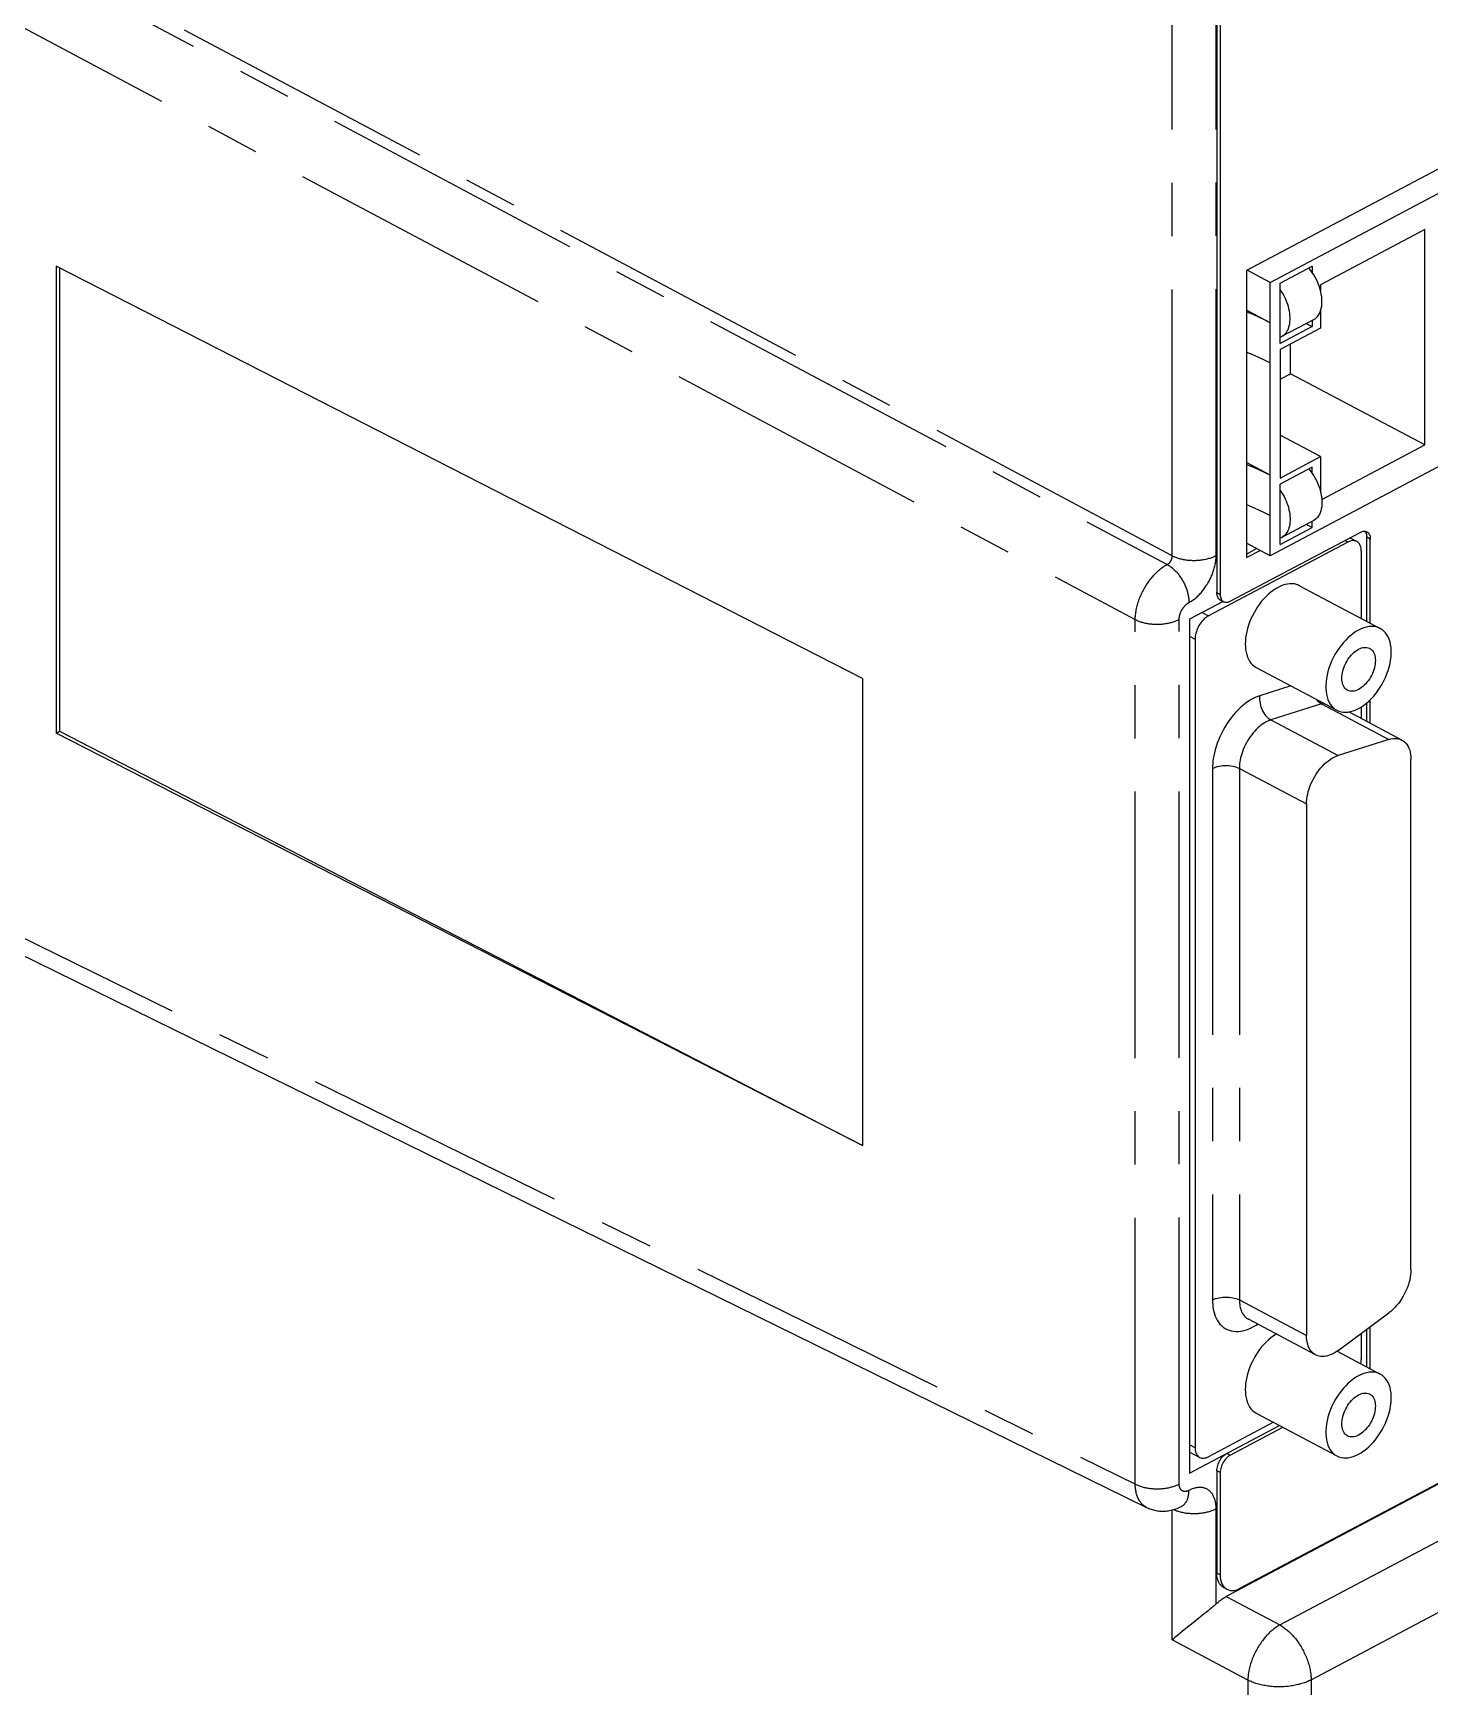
# Model space of a CAD drawing. Extents: x 0 to 34, y -0.3 to 21.7.
# Drawn here: x 27.288 to 30.965, y 8.441 to 12.796 of the extents above; entities that cross this region are included whole.
import ezdxf

# ---------------------------------------------------------------- set-up
doc = ezdxf.new("R2010")
doc.units = 0
doc.header["$LTSCALE"] = 1.87
doc.linetypes.add('CENTER', pattern=[0.6, 0.375, -0.075, 0.075, -0.075])
doc.layers.get('0').update_dxf_attribs({"linetype": 'CONTINUOUS'})
doc.layers.add('DEFAULT_1', color=7, linetype='CENTER')

msp = doc.modelspace()

# ---------------------------------------------------------------- linework, layer by layer
at = {"color": 7, "linetype": 'CONTINUOUS'}
for p, q in [((30.4039, 13.0812), (30.4039, 11.3225)), ((30.4127, 13.0765), (30.4127, 11.3178)), ((31.4698, 12.6943), (30.4817, 12.1706)), ((30.5445, 12.1393), (31.4991, 12.6451)), ((30.9511, 12.2784), (30.6771, 12.1332)), ((30.9511, 11.7113), (30.9511, 12.2784)), ((27.3487, 12.1824), (27.3487, 10.9527)), ((29.4707, 11.0964), (27.3487, 12.1824)), ((27.3574, 12.1779), (27.3574, 10.9575)), ((30.4817, 12.1706), (30.4817, 11.4148)), ((30.5445, 12.1393), (30.4835, 12.1716)), ((30.571, 12.1374), (30.655, 12.1819)), ((30.655, 12.1819), (30.655, 12.1652)), ((30.5445, 11.4195), (30.5445, 12.1393)), ((30.571, 11.9784), (30.571, 12.1374)), ((30.6771, 12.1332), (30.6771, 12.1162)), ((30.5445, 12.0333), (30.4817, 12.0666)), ((30.6771, 12.0652), (30.6771, 12.0187)), ((30.655, 12.0229), (30.571, 11.9784)), ((30.6771, 12.0187), (30.571, 11.9625)), ((30.6583, 12.0411), (30.5743, 11.9966)), ((30.6394, 12.0312), (30.655, 12.0229)), ((30.655, 12.0396), (30.655, 12.0229)), ((30.571, 11.9951), (30.5743, 11.9966)), ((30.5976, 11.8986), (30.5976, 11.9766)), ((30.571, 11.9625), (30.571, 11.6243)), ((31.4991, 11.9253), (30.5445, 11.4195)), ((30.571, 11.8846), (30.5976, 11.8986)), ((30.9511, 11.7113), (30.5976, 11.8986)), ((30.6771, 11.6806), (30.571, 11.7368)), ((30.571, 11.6243), (30.6771, 11.6806)), ((30.6771, 11.6806), (30.6771, 11.5872)), ((30.6803, 11.5678), (30.9511, 11.7113)), ((30.5445, 11.6315), (30.4817, 11.6648)), ((30.5285, 11.6398), (30.5445, 11.6315)), ((30.655, 11.6529), (30.571, 11.6084)), ((30.655, 11.6362), (30.655, 11.6529)), ((30.571, 11.4494), (30.571, 11.6084)), ((30.6799, 11.5723), (30.6805, 11.566)), ((30.5743, 11.4677), (30.6583, 11.5121)), ((30.655, 11.4939), (30.6394, 11.5022)), ((30.655, 11.4939), (30.655, 11.5106)), ((30.7487, 11.4556), (30.3819, 11.2612)), ((30.4392, 11.3001), (30.7813, 11.4813)), ((30.5445, 11.4195), (30.4817, 11.4528)), ((30.571, 11.4494), (30.655, 11.4939)), ((30.5743, 11.4677), (30.571, 11.4661)), ((30.7721, 11.4574), (30.7541, 11.4669)), ((30.7969, 11.4835), (30.7988, 11.4827)), ((30.7988, 11.4827), (30.801, 11.4813)), ((30.799, 11.4683), (30.7988, 11.4716)), ((30.799, 11.2469), (30.799, 11.4683)), ((30.8078, 11.2422), (30.8078, 11.4636)), ((30.4817, 11.4242), (30.5087, 11.4385)), ((30.4817, 11.4148), (30.5175, 11.4338)), ((30.7841, 11.432), (30.7841, 11.2548)), ((30.6219, 11.3407), (30.8341, 11.2283)), ((30.4203, 11.2994), (30.3323, 11.2528)), ((30.4128, 11.3034), (30.4107, 11.3048)), ((30.4127, 11.3178), (30.4129, 11.3145)), ((30.4128, 11.3034), (30.4217, 11.2987)), ((30.4195, 11.3002), (30.4217, 11.2987)), ((30.3323, 11.2528), (30.3323, 9.0044)), ((30.3465, 11.2001), (30.3465, 9.0713)), ((30.5078, 11.1253), (30.7199, 11.0129)), ((29.4707, 11.0964), (29.4707, 9.8668)), ((30.7841, 11.0213), (30.7841, 10.9912)), ((30.799, 10.9833), (30.799, 11.0323)), ((30.8078, 10.9786), (30.8078, 11.0405)), ((30.891, 10.9345), (30.7516, 11.0084)), ((26.0457, 10.9639), (30.2191, 8.9141)), ((27.3487, 10.9527), (27.3574, 10.9575)), ((29.4707, 9.8668), (27.3487, 10.9527)), ((27.3574, 10.9575), (29.4707, 9.8668)), ((30.8564, 10.9362), (30.723, 10.8937)), ((30.9149, 9.5405), (30.9149, 10.8836)), ((30.64, 10.7662), (30.64, 9.3666)), ((30.6639, 9.3157), (30.4871, 9.4093)), ((30.723, 9.327), (30.8564, 9.426)), ((30.7841, 9.3723), (30.7841, 9.3032)), ((30.799, 9.2835), (30.799, 9.3834)), ((30.8078, 9.2788), (30.8078, 9.3899)), ((30.7205, 9.3253), (30.8341, 9.2651)), ((31.4993, 9.2469), (30.4286, 8.6795)), ((31.4592, 9.2275), (30.4657, 8.7011)), ((30.5078, 9.1621), (30.7199, 9.0497)), ((30.3323, 9.0044), (30.5689, 9.1297)), ((30.5528, 9.1382), (30.3819, 9.0476)), ((30.4392, 9.0517), (30.5777, 9.1251)), ((30.3585, 9.0459), (30.3323, 9.0597)), ((30.4392, 9.0517), (30.4364, 9.05)), ((30.4039, 9.0105), (30.4039, 8.7413)), ((30.4127, 9.0058), (30.4127, 8.7366)), ((30.2191, 8.9141), (30.2191, 8.9141)), ((30.3091, 8.9159), (30.3107, 8.9168)), ((30.3107, 8.9167), (30.3107, 8.9167)), ((30.4306, 8.6984), (30.4218, 8.7031)), ((30.3654, 8.6292), (30.3568, 8.6224)), ((30.3708, 8.6336), (30.3654, 8.6292)), ((30.376, 8.6378), (30.3708, 8.6336)), ((30.3809, 8.6419), (30.376, 8.6378)), ((30.3856, 8.6458), (30.3809, 8.6419)), ((30.3062, 8.5821), (30.3, 8.5771)), ((30.3126, 8.5873), (30.3062, 8.5821)), ((30.3223, 8.5951), (30.3126, 8.5873))]:
    msp.add_line(p, q, dxfattribs=at)
for points in [[(30.655, 12.1652), (30.651, 12.1707), (30.6469, 12.176), (30.6459, 12.1771)], [(30.6739, 12.1274), (30.6715, 12.1339), (30.6688, 12.1405), (30.6658, 12.1469), (30.6625, 12.1531), (30.6589, 12.1592), (30.655, 12.1652)], [(30.5743, 11.9966), (30.5778, 11.9988), (30.5808, 12.0011), (30.5836, 12.0038), (30.5861, 12.0068), (30.5884, 12.0102), (30.5904, 12.0139), (30.5922, 12.0179), (30.5936, 12.0222), (30.5948, 12.0267), (30.5957, 12.0315), (30.5963, 12.0365), (30.5966, 12.0417), (30.5966, 12.047), (30.5963, 12.0525), (30.5957, 12.0581), (30.5948, 12.0639), (30.5936, 12.0697), (30.5922, 12.0755), (30.5904, 12.0814), (30.5884, 12.0872), (30.5861, 12.093), (30.5836, 12.0988), (30.5808, 12.1044), (30.5778, 12.1099), (30.5745, 12.1154), (30.571, 12.1207)], [(30.6776, 12.1142), (30.6759, 12.1208), (30.6739, 12.1274)], [(30.6759, 12.0619), (30.6776, 12.0667), (30.6789, 12.0718), (30.6799, 12.0772), (30.6805, 12.0829), (30.6806, 12.0888), (30.6805, 12.0949), (30.6799, 12.1013), (30.6789, 12.1077), (30.6776, 12.1142)], [(30.4817, 12.0621), (30.4957, 12.0566), (30.5121, 12.0494), (30.5284, 12.0416), (30.5445, 12.0333)], [(30.6583, 12.0411), (30.6589, 12.0415), (30.6625, 12.0438), (30.6658, 12.0465), (30.6688, 12.0497), (30.6715, 12.0534), (30.6739, 12.0574), (30.6759, 12.0619)], [(30.4817, 11.9561), (30.4957, 11.9506), (30.5121, 11.9434), (30.5284, 11.9356), (30.5445, 11.9273)], [(30.4817, 11.6603), (30.4958, 11.6547), (30.5122, 11.6476), (30.5285, 11.6398)], [(30.6459, 11.6481), (30.6469, 11.647), (30.651, 11.6418), (30.655, 11.6362)], [(30.655, 11.6362), (30.6589, 11.6303), (30.6625, 11.6241), (30.6658, 11.6179), (30.6688, 11.6115), (30.6715, 11.605), (30.6739, 11.5984), (30.6759, 11.5918)], [(30.571, 11.5917), (30.5745, 11.5864), (30.5778, 11.581), (30.5808, 11.5754), (30.5836, 11.5698), (30.5861, 11.5641), (30.5884, 11.5583), (30.5904, 11.5524), (30.5922, 11.5465), (30.5936, 11.5407), (30.5948, 11.5349), (30.5957, 11.5292), (30.5963, 11.5235), (30.5966, 11.5181), (30.5966, 11.5127), (30.5963, 11.5075), (30.5957, 11.5025), (30.5948, 11.4978), (30.5936, 11.4932), (30.5922, 11.4889), (30.5904, 11.4849), (30.5884, 11.4812), (30.5861, 11.4779), (30.5836, 11.4748), (30.5808, 11.4721), (30.5778, 11.4698), (30.5743, 11.4677)], [(30.6759, 11.5918), (30.6776, 11.5852), (30.6789, 11.5787), (30.6799, 11.5723)], [(30.4817, 11.5543), (30.4958, 11.5487), (30.5122, 11.5416), (30.5285, 11.5338), (30.5445, 11.5255)], [(30.6805, 11.566), (30.6806, 11.5599), (30.6805, 11.5539), (30.6799, 11.5482), (30.6789, 11.5428), (30.6776, 11.5377), (30.6759, 11.5329), (30.6739, 11.5285)], [(30.6739, 11.5285), (30.6715, 11.5244), (30.6688, 11.5208), (30.6658, 11.5176), (30.6625, 11.5148), (30.6589, 11.5125), (30.6583, 11.5122)], [(30.7721, 11.4574), (30.7714, 11.4577), (30.769, 11.4587), (30.7664, 11.4593), (30.7637, 11.4596), (30.7608, 11.4595), (30.7579, 11.459), (30.7549, 11.4582), (30.7518, 11.4571), (30.7487, 11.4556)], [(30.7841, 11.432), (30.7839, 11.4356), (30.7835, 11.4391), (30.7829, 11.4423), (30.7819, 11.4453), (30.7807, 11.4481), (30.7793, 11.4506), (30.7777, 11.4529), (30.7758, 11.4548), (30.7737, 11.4565), (30.7721, 11.4574)], [(30.7813, 11.4813), (30.7841, 11.4826), (30.7868, 11.4836), (30.7895, 11.4841), (30.792, 11.4843)], [(30.792, 11.4843), (30.7945, 11.4841), (30.7969, 11.4835)], [(30.7988, 11.4716), (30.7984, 11.4746), (30.7977, 11.4774), (30.7967, 11.48), (30.7954, 11.4823), (30.794, 11.4841)], [(30.801, 11.4813), (30.8027, 11.4796), (30.8042, 11.4776), (30.8055, 11.4753), (30.8065, 11.4727), (30.8072, 11.4699), (30.8077, 11.4669), (30.8078, 11.4636)], [(30.4107, 11.3048), (30.4089, 11.3065), (30.4074, 11.3085), (30.4062, 11.3108), (30.4052, 11.3134), (30.4045, 11.3162), (30.404, 11.3192), (30.4039, 11.3225)], [(30.5649, 11.3363), (30.5584, 11.3326), (30.552, 11.3284), (30.5457, 11.3236), (30.5395, 11.3183), (30.5334, 11.3125), (30.5275, 11.3063), (30.5218, 11.2997), (30.5163, 11.2926), (30.5111, 11.2853), (30.5063, 11.2777), (30.5017, 11.2698), (30.4975, 11.2617), (30.4937, 11.2535), (30.4902, 11.2451), (30.4872, 11.2367), (30.4846, 11.2283), (30.4825, 11.2198), (30.4808, 11.2115), (30.4796, 11.2033), (30.4789, 11.1952), (30.4787, 11.1873), (30.4789, 11.1797), (30.4796, 11.1724), (30.4808, 11.1655), (30.4825, 11.1589), (30.4846, 11.1527), (30.4872, 11.147), (30.4902, 11.1418), (30.4937, 11.137), (30.4975, 11.1328), (30.5017, 11.1292), (30.5063, 11.1262), (30.5078, 11.1253)], [(30.6219, 11.3407), (30.6186, 11.3423), (30.6134, 11.3441), (30.6079, 11.3453), (30.6022, 11.3459), (30.5963, 11.3459), (30.5902, 11.3452), (30.584, 11.3439), (30.5777, 11.342), (30.5714, 11.3395), (30.5649, 11.3363)], [(30.4129, 11.3145), (30.4133, 11.3115), (30.414, 11.3087), (30.415, 11.3061), (30.4163, 11.3038), (30.4178, 11.3018), (30.4195, 11.3002)], [(30.4217, 11.2987), (30.4236, 11.2979), (30.426, 11.2973), (30.4285, 11.2971), (30.4311, 11.2973), (30.4337, 11.2978), (30.4364, 11.2988), (30.4392, 11.3001)], [(30.3819, 11.2612), (30.3788, 11.2594), (30.3757, 11.2573), (30.3727, 11.2549), (30.3698, 11.2523), (30.3669, 11.2493), (30.3642, 11.2462), (30.3616, 11.2428), (30.3592, 11.2393), (30.3569, 11.2356), (30.3548, 11.2318), (30.3529, 11.2278), (30.3513, 11.2238), (30.3499, 11.2198), (30.3487, 11.2157), (30.3477, 11.2117), (30.3471, 11.2078), (30.3467, 11.2039), (30.3465, 11.2001)], [(30.777, 11.2239), (30.77, 11.2199), (30.7631, 11.2152), (30.7564, 11.21), (30.7497, 11.2042), (30.7432, 11.1977), (30.7369, 11.1909), (30.7309, 11.1835), (30.7252, 11.1758), (30.7198, 11.1677), (30.7148, 11.1593), (30.7102, 11.1506), (30.7061, 11.1417), (30.7024, 11.1327), (30.6991, 11.1236), (30.6964, 11.1145), (30.6942, 11.1055), (30.6926, 11.0965), (30.6914, 11.0877), (30.6909, 11.0791), (30.6909, 11.0708), (30.6914, 11.0628), (30.6926, 11.0552), (30.6942, 11.0479), (30.6964, 11.0412), (30.6991, 11.035), (30.7024, 11.0293), (30.7061, 11.0243), (30.7102, 11.0199), (30.7148, 11.016), (30.7199, 11.0129)], [(30.8341, 11.2283), (30.8288, 11.2306), (30.823, 11.2323), (30.817, 11.2333), (30.8108, 11.2336), (30.8043, 11.2331), (30.7976, 11.2319), (30.7909, 11.2299), (30.784, 11.2273), (30.777, 11.2239)], [(30.777, 11.0172), (30.784, 11.0213), (30.7909, 11.0259), (30.7976, 11.0312), (30.8043, 11.037), (30.8108, 11.0434), (30.817, 11.0503), (30.823, 11.0576), (30.8288, 11.0654), (30.8341, 11.0735), (30.8391, 11.0819), (30.8437, 11.0906), (30.8479, 11.0995), (30.8516, 11.1084), (30.8548, 11.1176), (30.8576, 11.1266), (30.8598, 11.1357), (30.8614, 11.1447), (30.8625, 11.1535), (30.8631, 11.162), (30.8631, 11.1704), (30.8625, 11.1784), (30.8614, 11.186), (30.8598, 11.1932), (30.8576, 11.1999), (30.8548, 11.2061), (30.8516, 11.2118), (30.8479, 11.2169), (30.8437, 11.2213), (30.8391, 11.2251), (30.8341, 11.2283)], [(30.7477, 11.0654), (30.7457, 11.0665), (30.7431, 11.0686), (30.7408, 11.071), (30.7387, 11.0738), (30.7369, 11.077), (30.7355, 11.0805), (30.7343, 11.0842), (30.7335, 11.0883), (30.733, 11.0926), (30.7328, 11.0972), (30.733, 11.1019), (30.7335, 11.1067), (30.7343, 11.1117), (30.7355, 11.1167), (30.7369, 11.1218), (30.7387, 11.1268), (30.7408, 11.1318), (30.7431, 11.1367), (30.7457, 11.1415), (30.7486, 11.1461), (30.7516, 11.1506), (30.7549, 11.1548), (30.7583, 11.1587), (30.7619, 11.1624), (30.7655, 11.1657), (30.7693, 11.1687), (30.7731, 11.1713), (30.777, 11.1736)], [(30.777, 11.1736), (30.7809, 11.1754), (30.7847, 11.1769), (30.7884, 11.1778), (30.7921, 11.1784), (30.7957, 11.1785), (30.7991, 11.1782), (30.8023, 11.1774), (30.8054, 11.1762), (30.8063, 11.1758)], [(30.8063, 11.1758), (30.8082, 11.1746), (30.8108, 11.1726), (30.8132, 11.1702), (30.8153, 11.1674), (30.817, 11.1642), (30.8185, 11.1607), (30.8197, 11.1569), (30.8205, 11.1529), (30.821, 11.1485), (30.8212, 11.144), (30.821, 11.1393), (30.8205, 11.1344), (30.8197, 11.1295), (30.8185, 11.1245), (30.817, 11.1194), (30.8153, 11.1144), (30.8132, 11.1094), (30.8108, 11.1044), (30.8082, 11.0997), (30.8054, 11.095), (30.8023, 11.0906), (30.7991, 11.0864), (30.7957, 11.0825), (30.7921, 11.0788), (30.7884, 11.0754), (30.7847, 11.0725), (30.7809, 11.0699), (30.777, 11.0676)], [(30.777, 11.0676), (30.7731, 11.0657), (30.7693, 11.0643), (30.7655, 11.0633), (30.7619, 11.0628), (30.7583, 11.0627), (30.7549, 11.063), (30.7516, 11.0637), (30.7486, 11.0649), (30.7477, 11.0654)], [(30.7199, 11.0129), (30.7252, 11.0105), (30.7309, 11.0088), (30.7369, 11.0078), (30.7432, 11.0076), (30.7497, 11.0081), (30.7564, 11.0093), (30.7631, 11.0112), (30.77, 11.0139), (30.777, 11.0172)], [(30.8564, 10.9362), (30.8619, 10.9376), (30.8671, 10.9385), (30.8722, 10.9389), (30.8771, 10.9387), (30.8819, 10.9379), (30.8864, 10.9366), (30.891, 10.9345)], [(30.891, 10.9345), (30.8946, 10.9323), (30.8983, 10.9294), (30.9017, 10.926), (30.9047, 10.9221), (30.9074, 10.9177), (30.9096, 10.9129), (30.9115, 10.9077), (30.913, 10.9022), (30.914, 10.8964), (30.9146, 10.8902), (30.9149, 10.8836)], [(30.64, 10.7662), (30.6402, 10.7725), (30.6407, 10.7789), (30.6417, 10.7854), (30.643, 10.7921), (30.6446, 10.7988), (30.6466, 10.8056), (30.6489, 10.8123), (30.6516, 10.819), (30.6546, 10.8256), (30.6579, 10.832), (30.6614, 10.8384), (30.6652, 10.8446), (30.6693, 10.8505), (30.6736, 10.8562), (30.678, 10.8616), (30.6827, 10.8667), (30.6875, 10.8715), (30.6924, 10.8759), (30.6974, 10.8799), (30.7025, 10.8836), (30.7076, 10.8868), (30.7127, 10.8895), (30.7178, 10.8918), (30.723, 10.8937)], [(30.9149, 9.5405), (30.9146, 9.5337), (30.914, 9.5268), (30.913, 9.5199), (30.9115, 9.5128), (30.9096, 9.5056), (30.9074, 9.4984), (30.9047, 9.4913), (30.9017, 9.4841), (30.8983, 9.4772), (30.8946, 9.4704), (30.8906, 9.4637), (30.8864, 9.4573), (30.8819, 9.4512), (30.8771, 9.4454), (30.8722, 9.44), (30.8671, 9.4349), (30.8619, 9.4303), (30.8564, 9.426)], [(30.5603, 9.3705), (30.5584, 9.3694), (30.552, 9.3652), (30.5457, 9.3604), (30.5395, 9.3551), (30.5334, 9.3493), (30.5275, 9.3431), (30.5218, 9.3365), (30.5163, 9.3294), (30.5111, 9.3221), (30.5063, 9.3145), (30.5017, 9.3066), (30.4975, 9.2985), (30.4937, 9.2903), (30.4902, 9.2819), (30.4872, 9.2735), (30.4846, 9.2651), (30.4825, 9.2566), (30.4808, 9.2483), (30.4796, 9.2401), (30.4789, 9.232), (30.4787, 9.2241), (30.4789, 9.2165), (30.4796, 9.2092), (30.4808, 9.2023), (30.4825, 9.1957), (30.4846, 9.1895), (30.4872, 9.1838), (30.4902, 9.1786), (30.4937, 9.1738), (30.4975, 9.1696)], [(30.6639, 9.3157), (30.6614, 9.3171), (30.6579, 9.3197), (30.6546, 9.3227), (30.6516, 9.3261), (30.6489, 9.33), (30.6466, 9.3342), (30.6446, 9.3388), (30.643, 9.3438), (30.6417, 9.3491), (30.6407, 9.3546), (30.6402, 9.3604), (30.64, 9.3666)], [(30.723, 9.327), (30.7178, 9.3234), (30.7127, 9.3203), (30.7076, 9.3177), (30.7025, 9.3155), (30.6974, 9.3137), (30.6924, 9.3124), (30.6875, 9.3116), (30.6827, 9.3113), (30.678, 9.3115), (30.6736, 9.3122), (30.6693, 9.3133), (30.6652, 9.315), (30.6639, 9.3157)], [(30.783, 9.2921), (30.7835, 9.2955), (30.7839, 9.2993), (30.7841, 9.3032)], [(30.777, 9.2607), (30.77, 9.2567), (30.7631, 9.252), (30.7564, 9.2468), (30.7497, 9.241), (30.7432, 9.2345), (30.7369, 9.2277), (30.7309, 9.2203), (30.7252, 9.2126), (30.7198, 9.2045), (30.7148, 9.1961), (30.7102, 9.1874), (30.7061, 9.1785), (30.7024, 9.1695), (30.6991, 9.1604), (30.6964, 9.1513), (30.6942, 9.1423), (30.6926, 9.1333), (30.6914, 9.1245), (30.6909, 9.1159), (30.6909, 9.1076), (30.6914, 9.0996), (30.6926, 9.092), (30.6942, 9.0848), (30.6964, 9.078), (30.6991, 9.0718), (30.7024, 9.0661), (30.7061, 9.0611), (30.7102, 9.0567), (30.7148, 9.0528), (30.7199, 9.0497)], [(30.8341, 9.2651), (30.8288, 9.2674), (30.823, 9.2691), (30.817, 9.2701), (30.8108, 9.2704), (30.8043, 9.2699), (30.7976, 9.2687), (30.7909, 9.2667), (30.784, 9.2641), (30.777, 9.2607)], [(30.777, 9.054), (30.784, 9.0581), (30.7909, 9.0627), (30.7976, 9.068), (30.8043, 9.0738), (30.8108, 9.0802), (30.817, 9.0871), (30.823, 9.0944), (30.8288, 9.1022), (30.8341, 9.1103), (30.8391, 9.1187), (30.8437, 9.1274), (30.8479, 9.1363), (30.8516, 9.1452), (30.8548, 9.1544), (30.8576, 9.1634), (30.8598, 9.1725), (30.8614, 9.1815), (30.8625, 9.1903), (30.8631, 9.1988), (30.8631, 9.2072), (30.8625, 9.2152), (30.8614, 9.2228), (30.8598, 9.23), (30.8576, 9.2367), (30.8548, 9.2429), (30.8516, 9.2486), (30.8479, 9.2537), (30.8437, 9.2581), (30.8391, 9.2619), (30.8341, 9.2651)], [(30.7477, 9.1022), (30.7457, 9.1033), (30.7431, 9.1054), (30.7408, 9.1078), (30.7387, 9.1106), (30.7369, 9.1138), (30.7355, 9.1173), (30.7343, 9.121), (30.7335, 9.1251), (30.733, 9.1294), (30.7328, 9.134), (30.733, 9.1387), (30.7335, 9.1435), (30.7343, 9.1485), (30.7355, 9.1535), (30.7369, 9.1586), (30.7387, 9.1636), (30.7408, 9.1686), (30.7431, 9.1735), (30.7457, 9.1783), (30.7486, 9.1829), (30.7516, 9.1874), (30.7549, 9.1916), (30.7583, 9.1955), (30.7619, 9.1992), (30.7655, 9.2025), (30.7693, 9.2055), (30.7731, 9.2081), (30.777, 9.2104)], [(30.777, 9.2104), (30.7809, 9.2122), (30.7847, 9.2137), (30.7884, 9.2146), (30.7921, 9.2152), (30.7957, 9.2153), (30.7991, 9.215), (30.8023, 9.2142), (30.8054, 9.213), (30.8063, 9.2126)], [(30.8063, 9.2126), (30.8082, 9.2114), (30.8108, 9.2094), (30.8132, 9.207), (30.8153, 9.2042), (30.817, 9.201), (30.8185, 9.1975), (30.8197, 9.1937), (30.8205, 9.1897), (30.821, 9.1853), (30.8212, 9.1808), (30.821, 9.1761), (30.8205, 9.1712), (30.8197, 9.1663), (30.8185, 9.1613), (30.817, 9.1562), (30.8153, 9.1512), (30.8132, 9.1462), (30.8108, 9.1412), (30.8082, 9.1365), (30.8054, 9.1318), (30.8023, 9.1274), (30.7991, 9.1232), (30.7957, 9.1193), (30.7921, 9.1156), (30.7884, 9.1122), (30.7847, 9.1093), (30.7809, 9.1067), (30.777, 9.1044)], [(30.4975, 9.1696), (30.5017, 9.166), (30.5063, 9.163), (30.5078, 9.1621)], [(30.777, 9.1044), (30.7731, 9.1025), (30.7693, 9.1011), (30.7655, 9.1001), (30.7619, 9.0996), (30.7583, 9.0995), (30.7549, 9.0998), (30.7516, 9.1005), (30.7486, 9.1017), (30.7477, 9.1022)], [(30.3465, 9.0713), (30.3467, 9.0676), (30.3471, 9.0642), (30.3477, 9.061), (30.3487, 9.0579), (30.3499, 9.0551), (30.3513, 9.0526), (30.3529, 9.0504), (30.3548, 9.0484), (30.3569, 9.0468), (30.3585, 9.0459)], [(30.3585, 9.0459), (30.3592, 9.0455), (30.3616, 9.0446), (30.3642, 9.0439), (30.3669, 9.0437), (30.3698, 9.0438), (30.3727, 9.0442), (30.3757, 9.045), (30.3788, 9.0462), (30.3819, 9.0476)], [(30.4039, 9.0105), (30.404, 9.014), (30.4045, 9.0175), (30.4052, 9.021), (30.4062, 9.0246), (30.4074, 9.0283), (30.4089, 9.0319), (30.4107, 9.0354), (30.4126, 9.0388), (30.4148, 9.042), (30.4171, 9.0451), (30.4196, 9.0479), (30.4222, 9.0505), (30.4249, 9.0527), (30.4276, 9.0547), (30.4304, 9.0564)], [(30.4285, 9.0432), (30.426, 9.0404), (30.4236, 9.0373), (30.4215, 9.0341), (30.4195, 9.0307), (30.4178, 9.0272), (30.4163, 9.0236), (30.415, 9.02), (30.414, 9.0163), (30.4133, 9.0128), (30.4129, 9.0093), (30.4127, 9.0058)], [(30.4364, 9.05), (30.4337, 9.0481), (30.4311, 9.0458), (30.4285, 9.0432)], [(30.7199, 9.0497), (30.7252, 9.0473), (30.7309, 9.0456), (30.7369, 9.0446), (30.7432, 9.0444), (30.7497, 9.0449), (30.7564, 9.0461), (30.7631, 9.048), (30.77, 9.0507), (30.777, 9.054)], [(30.2191, 8.9141), (30.2219, 8.9127), (30.2249, 8.9115), (30.2279, 8.9103), (30.2309, 8.9092), (30.234, 8.9083), (30.2371, 8.9074), (30.2402, 8.9066), (30.2434, 8.906), (30.2466, 8.9054), (30.2498, 8.905), (30.253, 8.9046), (30.2563, 8.9044), (30.2596, 8.9043), (30.2629, 8.9043), (30.2662, 8.9044), (30.2695, 8.9046), (30.2728, 8.9049), (30.2761, 8.9053), (30.2795, 8.9058), (30.2828, 8.9065), (30.2861, 8.9073), (30.2894, 8.9082), (30.2927, 8.9092), (30.296, 8.9103), (30.2993, 8.9115), (30.3026, 8.9129), (30.3059, 8.9143), (30.3091, 8.9159)], [(30.4218, 8.7031), (30.4175, 8.7059), (30.4141, 8.7092), (30.411, 8.7132), (30.4085, 8.7179), (30.4064, 8.723), (30.405, 8.7286), (30.4042, 8.7347), (30.4039, 8.7413)], [(30.4127, 8.7366), (30.413, 8.73), (30.4139, 8.7239), (30.4153, 8.7184), (30.4173, 8.7132)], [(30.4173, 8.7132), (30.4199, 8.7085), (30.4229, 8.7045), (30.4263, 8.7012), (30.4306, 8.6984)], [(30.402, 8.6602), (30.4041, 8.6621), (30.4063, 8.6641), (30.4085, 8.6659), (30.4107, 8.6677), (30.4129, 8.6694), (30.4151, 8.671), (30.4174, 8.6726), (30.4196, 8.6742), (30.4219, 8.6756), (30.4241, 8.677), (30.4264, 8.6783), (30.4286, 8.6795)], [(30.4306, 8.6984), (30.4345, 8.6967), (30.4392, 8.6956), (30.4442, 8.6952), (30.4494, 8.6955), (30.4547, 8.6966), (30.4601, 8.6985), (30.4657, 8.7011)], [(30.3568, 8.6224), (30.3415, 8.6103), (30.3223, 8.5951)], [(30.402, 8.6602), (30.4002, 8.6585), (30.3983, 8.6568), (30.3964, 8.6551), (30.3943, 8.6533), (30.3923, 8.6515), (30.3901, 8.6496), (30.3879, 8.6477), (30.3856, 8.6458)], [(30.3, 8.5771), (30.2971, 8.5746), (30.2942, 8.5722), (30.2915, 8.5698), (30.2888, 8.5676), (30.2863, 8.5654)]]:
    msp.add_lwpolyline(points, dxfattribs=at)
at = {"layer": 'DEFAULT_1', "color": 7, "linetype": 'CENTER'}
for p, q in [((30.2863, 11.4197), (26.1134, 13.641)), ((26.1001, 13.6181), (30.2731, 11.3968)), ((26.0162, 13.4729), (30.1891, 11.2516)), ((30.2863, 11.4197), (30.2863, 13.1522)), ((30.402, 11.4202), (30.402, 13.1455)), ((30.7487, 11.4556), (30.7407, 11.4598)), ((30.8078, 11.4636), (30.799, 11.4683)), ((30.4039, 11.3225), (30.4127, 11.3178)), ((30.1891, 8.9753), (30.1891, 11.2516)), ((30.3048, 8.9759), (30.3048, 11.2521)), ((30.3651, 11.2702), (30.3819, 11.2612)), ((30.3323, 11.2077), (30.3465, 11.2001)), ((30.5987, 11.0771), (30.517, 11.0511)), ((30.6797, 11.0299), (30.5462, 10.9874)), ((30.6797, 11.0299), (30.8564, 10.9362)), ((30.5462, 10.9874), (30.723, 10.8937)), ((30.3925, 10.8599), (30.3925, 9.4602)), ((30.4632, 10.8599), (30.64, 10.7662)), ((30.4632, 10.8599), (30.4632, 9.4602)), ((30.4632, 9.4602), (30.64, 9.3666)), ((30.5695, 8.6045), (31.6403, 9.1719)), ((30.3465, 9.0713), (30.3323, 9.0789)), ((30.652, 8.4601), (31.8243, 9.0813)), ((30.4392, 9.0517), (30.4304, 9.0564)), ((30.4127, 9.0058), (30.4039, 9.0105)), ((30.2863, 8.5654), (30.2863, 8.9073)), ((30.402, 8.6602), (30.402, 8.9108)), ((30.4127, 8.7366), (30.4039, 8.7413)), ((30.4286, 8.6795), (30.5695, 8.6045)), ((30.4855, 8.4593), (30.2863, 8.5654)), ((30.4855, 8.4593), (30.4855, 7.999)), ((30.652, 8.4601), (30.652, 8.0015))]:
    msp.add_line(p, q, dxfattribs=at)
for points in [[(30.2731, 11.3968), (30.2735, 11.397), (30.2739, 11.3972), (30.2744, 11.3974), (30.2748, 11.3977), (30.2752, 11.3979), (30.2757, 11.3982), (30.2761, 11.3985), (30.2765, 11.3988), (30.2769, 11.3992), (30.2773, 11.3995), (30.2778, 11.3998), (30.2782, 11.4002), (30.2786, 11.4006), (30.2789, 11.401), (30.2793, 11.4014), (30.2797, 11.4018), (30.2801, 11.4022), (30.2804, 11.4026), (30.2808, 11.4031), (30.2811, 11.4035), (30.2815, 11.404), (30.2818, 11.4045), (30.2821, 11.4049), (30.2824, 11.4054), (30.2827, 11.4059), (30.283, 11.4064), (30.2833, 11.4069), (30.2836, 11.4074), (30.2838, 11.4079), (30.2841, 11.4085), (30.2843, 11.409), (30.2845, 11.4095), (30.2847, 11.4101), (30.2849, 11.4106), (30.2851, 11.4111), (30.2853, 11.4117), (30.2855, 11.4122), (30.2856, 11.4128), (30.2857, 11.4133), (30.2859, 11.4139), (30.286, 11.4144), (30.2861, 11.415), (30.2862, 11.4155), (30.2862, 11.4161), (30.2863, 11.4166), (30.2863, 11.4171), (30.2864, 11.4176), (30.2864, 11.4182), (30.2864, 11.4187), (30.2864, 11.4192), (30.2863, 11.4197)], [(30.2863, 11.4197), (30.2884, 11.4187), (30.2906, 11.4177), (30.2928, 11.4167), (30.295, 11.4158), (30.2974, 11.4149), (30.2998, 11.4141), (30.3022, 11.4133), (30.3047, 11.4126), (30.3072, 11.4119), (30.3098, 11.4113), (30.3124, 11.4107), (30.3151, 11.4101), (30.3178, 11.4096), (30.3205, 11.4092), (30.3232, 11.4088), (30.326, 11.4084), (30.3288, 11.4081), (30.3316, 11.4079), (30.3344, 11.4077), (30.3372, 11.4076), (30.3401, 11.4075), (30.3429, 11.4074), (30.3458, 11.4074), (30.3486, 11.4075), (30.3515, 11.4076), (30.3543, 11.4078), (30.3571, 11.408), (30.3599, 11.4083), (30.3627, 11.4086), (30.3655, 11.409), (30.3682, 11.4094), (30.3709, 11.4099), (30.3736, 11.4104), (30.3762, 11.411), (30.3788, 11.4116), (30.3814, 11.4123), (30.3839, 11.413), (30.3863, 11.4137), (30.3887, 11.4145), (30.3911, 11.4154), (30.3934, 11.4163), (30.3956, 11.4172), (30.3978, 11.4182), (30.3999, 11.4192), (30.402, 11.4202)], [(30.3296, 11.296), (30.3326, 11.2976), (30.3347, 11.2989), (30.3369, 11.3002), (30.3391, 11.3017), (30.3413, 11.3032), (30.3434, 11.3048), (30.3456, 11.3064), (30.3477, 11.3082), (30.3499, 11.31), (30.352, 11.3119), (30.3541, 11.3139), (30.3562, 11.3159), (30.3582, 11.318), (30.3603, 11.3201), (30.3623, 11.3223), (30.3642, 11.3246), (30.3662, 11.3269), (30.3681, 11.3293), (30.3699, 11.3317), (30.3718, 11.3341), (30.3735, 11.3366), (30.3753, 11.3392), (30.377, 11.3418), (30.3786, 11.3444), (30.3802, 11.3471), (30.3818, 11.3497), (30.3833, 11.3525), (30.3847, 11.3552), (30.3862, 11.358), (30.3875, 11.3608), (30.3888, 11.3636), (30.3901, 11.3665), (30.3912, 11.3693), (30.3924, 11.3722), (30.3935, 11.3751), (30.3945, 11.378), (30.3954, 11.3809), (30.3963, 11.3838), (30.3972, 11.3867), (30.3979, 11.3896), (30.3986, 11.3925), (30.3993, 11.3954), (30.3998, 11.3983), (30.4003, 11.4011), (30.4008, 11.4039), (30.4011, 11.4067), (30.4014, 11.4095), (30.4017, 11.4122), (30.4018, 11.4149), (30.4019, 11.4176), (30.402, 11.4202)], [(30.1891, 11.2516), (30.1892, 11.2547), (30.1893, 11.2578), (30.1896, 11.261), (30.1899, 11.2642), (30.1902, 11.2675), (30.1907, 11.2708), (30.1912, 11.2741), (30.1919, 11.2774), (30.1926, 11.2807), (30.1933, 11.2841), (30.1942, 11.2874), (30.1951, 11.2908), (30.1961, 11.2942), (30.1971, 11.2976), (30.1983, 11.3009), (30.1995, 11.3043), (30.2007, 11.3077), (30.2021, 11.3111), (30.2035, 11.3144), (30.2049, 11.3177), (30.2065, 11.321), (30.2081, 11.3243), (30.2097, 11.3276), (30.2114, 11.3308), (30.2132, 11.334), (30.215, 11.3372), (30.2169, 11.3403), (30.2189, 11.3434), (30.2209, 11.3464), (30.2229, 11.3494), (30.225, 11.3523), (30.2271, 11.3552), (30.2293, 11.3581), (30.2315, 11.3608), (30.2337, 11.3635), (30.236, 11.3662), (30.2383, 11.3688), (30.2407, 11.3713), (30.243, 11.3737), (30.2455, 11.3761), (30.2479, 11.3784), (30.2503, 11.3806), (30.2528, 11.3828), (30.2553, 11.3848), (30.2578, 11.3868), (30.2603, 11.3887), (30.2629, 11.3905), (30.2654, 11.3922), (30.268, 11.3938), (30.2705, 11.3953), (30.2731, 11.3968)], [(30.2731, 11.3968), (30.2751, 11.3956), (30.2771, 11.3944), (30.2791, 11.3931), (30.2811, 11.3917), (30.2831, 11.3902), (30.285, 11.3887), (30.287, 11.3871), (30.2889, 11.3854), (30.2909, 11.3836), (30.2927, 11.3818), (30.2946, 11.3799), (30.2965, 11.378), (30.2983, 11.376), (30.3001, 11.3739), (30.3018, 11.3718), (30.3035, 11.3696), (30.3052, 11.3674), (30.3068, 11.3651), (30.3084, 11.3628), (30.31, 11.3604), (30.3115, 11.358), (30.3129, 11.3556), (30.3144, 11.3531), (30.3157, 11.3506), (30.317, 11.3481), (30.3183, 11.3455), (30.3195, 11.3429), (30.3206, 11.3404), (30.3217, 11.3377), (30.3227, 11.3351), (30.3237, 11.3325), (30.3246, 11.3299), (30.3255, 11.3272), (30.3262, 11.3246), (30.3269, 11.3219), (30.3276, 11.3193), (30.3282, 11.3167), (30.3287, 11.3141), (30.3291, 11.3115), (30.3295, 11.3089), (30.3298, 11.3064), (30.3301, 11.3038), (30.3302, 11.3013), (30.3303, 11.2989), (30.3304, 11.2964)], [(30.3048, 11.2521), (30.3048, 11.2531), (30.3048, 11.254), (30.3049, 11.255), (30.3049, 11.256), (30.3051, 11.257), (30.3052, 11.258), (30.3053, 11.259), (30.3055, 11.26), (30.3057, 11.261), (30.306, 11.2621), (30.3062, 11.2631), (30.3065, 11.2641), (30.3068, 11.2652), (30.3071, 11.2662), (30.3074, 11.2672), (30.3078, 11.2683), (30.3082, 11.2693), (30.3086, 11.2703), (30.309, 11.2714), (30.3095, 11.2724), (30.3099, 11.2734), (30.3104, 11.2744), (30.3109, 11.2754), (30.3114, 11.2764), (30.312, 11.2773), (30.3125, 11.2783), (30.3131, 11.2793), (30.3137, 11.2802), (30.3143, 11.2811), (30.3149, 11.282), (30.3156, 11.2829), (30.3162, 11.2838), (30.3169, 11.2847), (30.3176, 11.2855), (30.3183, 11.2864), (30.319, 11.2872), (30.3197, 11.288), (30.3204, 11.2887), (30.3211, 11.2895), (30.3219, 11.2902), (30.3226, 11.2909), (30.3234, 11.2916), (30.3241, 11.2922), (30.3249, 11.2928), (30.3257, 11.2934), (30.3265, 11.294), (30.3272, 11.2945), (30.328, 11.2951), (30.3288, 11.2955), (30.3296, 11.296)], [(30.1891, 11.2516), (30.1912, 11.2506), (30.1933, 11.2496), (30.1955, 11.2486), (30.1978, 11.2477), (30.2001, 11.2468), (30.2025, 11.246), (30.205, 11.2452), (30.2075, 11.2445), (30.21, 11.2438), (30.2126, 11.2432), (30.2152, 11.2426), (30.2178, 11.242), (30.2205, 11.2415), (30.2232, 11.2411), (30.226, 11.2407), (30.2288, 11.2403), (30.2316, 11.24), (30.2344, 11.2398), (30.2372, 11.2396), (30.24, 11.2394), (30.2429, 11.2394), (30.2457, 11.2393), (30.2486, 11.2393), (30.2514, 11.2394), (30.2542, 11.2395), (30.2571, 11.2397), (30.2599, 11.2399), (30.2627, 11.2402), (30.2655, 11.2405), (30.2682, 11.2409), (30.271, 11.2413), (30.2737, 11.2418), (30.2763, 11.2423), (30.279, 11.2429), (30.2816, 11.2435), (30.2841, 11.2441), (30.2866, 11.2449), (30.2891, 11.2456), (30.2915, 11.2464), (30.2939, 11.2473), (30.2962, 11.2482), (30.2984, 11.2491), (30.3006, 11.2501), (30.3027, 11.2511), (30.3048, 11.2521)], [(26.0162, 11.0249), (30.1912, 8.9743), (30.1933, 8.9733), (30.1955, 8.9724), (30.1978, 8.9714), (30.2001, 8.9706), (30.2025, 8.9698), (30.205, 8.969), (30.2075, 8.9682), (30.21, 8.9675), (30.2126, 8.9669), (30.2152, 8.9663), (30.2178, 8.9658), (30.2205, 8.9653), (30.2232, 8.9648), (30.226, 8.9644), (30.2288, 8.9641), (30.2316, 8.9638), (30.2344, 8.9635), (30.2372, 8.9633), (30.24, 8.9632), (30.2429, 8.9631), (30.2457, 8.9631), (30.2486, 8.9631), (30.2514, 8.9631), (30.2542, 8.9633), (30.2571, 8.9634), (30.2599, 8.9636), (30.2627, 8.9639), (30.2655, 8.9642), (30.2682, 8.9646), (30.271, 8.965), (30.2737, 8.9655), (30.2763, 8.966), (30.279, 8.9666), (30.2816, 8.9672), (30.2841, 8.9679), (30.2866, 8.9686), (30.2891, 8.9694), (30.2915, 8.9702), (30.2939, 8.971), (30.2962, 8.9719), (30.2984, 8.9728), (30.3006, 8.9738), (30.3027, 8.9748), (30.3048, 8.9759)], [(30.517, 11.0511), (30.5121, 11.0495), (30.5069, 11.0474), (30.5016, 11.0448), (30.4959, 11.0418), (30.49, 11.0384), (30.484, 11.0344), (30.4779, 11.0299), (30.4716, 11.0249), (30.4654, 11.0194), (30.4592, 11.0133), (30.453, 11.0068), (30.447, 10.9999), (30.4412, 10.9926), (30.4355, 10.9849), (30.4301, 10.9769), (30.425, 10.9687), (30.4202, 10.9602), (30.4157, 10.9517), (30.4117, 10.9431), (30.408, 10.9344), (30.4048, 10.9258), (30.4019, 10.9173), (30.3995, 10.909), (30.3975, 10.901), (30.3958, 10.8932), (30.3945, 10.8857), (30.3936, 10.8786), (30.3929, 10.872), (30.3926, 10.8657), (30.3925, 10.8599)], [(30.517, 11.0511), (30.5165, 11.0463), (30.5165, 11.0414), (30.5168, 11.0363), (30.5175, 11.0312), (30.5186, 11.0261), (30.5201, 11.0211), (30.522, 11.0162), (30.5241, 11.0115), (30.5266, 11.007), (30.5293, 11.0028), (30.5323, 10.9989), (30.5356, 10.9954), (30.539, 10.9923), (30.5425, 10.9896), (30.5462, 10.9874)], [(30.6656, 11.0417), (30.6658, 11.0414), (30.669, 11.0379), (30.6724, 11.0348), (30.676, 11.0321), (30.6797, 11.0299)], [(30.6851, 11.0313), (30.6842, 11.0311), (30.6797, 11.0299)], [(30.5462, 10.9874), (30.5429, 10.9862), (30.5395, 10.9848), (30.5359, 10.9832), (30.5321, 10.9812), (30.5282, 10.9789), (30.5242, 10.9762), (30.5201, 10.9732), (30.516, 10.9699), (30.5118, 10.9662), (30.5077, 10.9622), (30.5035, 10.9578), (30.4995, 10.9532), (30.4956, 10.9484), (30.4919, 10.9432), (30.4883, 10.9379), (30.4849, 10.9324), (30.4817, 10.9268), (30.4787, 10.9211), (30.476, 10.9153), (30.4736, 10.9096), (30.4714, 10.9038), (30.4695, 10.8982), (30.4679, 10.8927), (30.4665, 10.8873), (30.4654, 10.8821), (30.4646, 10.8771), (30.4639, 10.8724), (30.4635, 10.868), (30.4633, 10.8638), (30.4632, 10.8599)], [(30.3925, 10.8599), (30.3964, 10.8617), (30.4006, 10.8634), (30.4052, 10.8648), (30.4099, 10.8659), (30.4149, 10.8667), (30.42, 10.8673), (30.4252, 10.8676), (30.4305, 10.8676), (30.4357, 10.8673), (30.4408, 10.8667), (30.4458, 10.8659), (30.4506, 10.8648), (30.4551, 10.8634), (30.4593, 10.8617), (30.4632, 10.8599)], [(30.3925, 9.4602), (30.3964, 9.4621), (30.4006, 9.4637), (30.4052, 9.4651), (30.4099, 9.4662), (30.4149, 9.4671), (30.42, 9.4677), (30.4252, 9.468), (30.4305, 9.468), (30.4357, 9.4677), (30.4408, 9.4671), (30.4458, 9.4662), (30.4506, 9.4651), (30.4551, 9.4637), (30.4593, 9.4621), (30.4632, 9.4602)], [(30.3925, 9.4602), (30.3926, 9.4543), (30.3929, 9.4483), (30.3936, 9.4423), (30.3946, 9.4362), (30.3959, 9.43), (30.3976, 9.4239), (30.3997, 9.418), (30.4022, 9.4122), (30.4051, 9.4068), (30.4084, 9.4017), (30.4121, 9.3969), (30.4162, 9.3926), (30.4207, 9.3888), (30.4256, 9.3855), (30.4307, 9.3827), (30.4361, 9.3805), (30.4418, 9.3789), (30.4477, 9.3779), (30.4537, 9.3774), (30.4599, 9.3775), (30.4661, 9.3781), (30.4723, 9.3793), (30.4785, 9.3809), (30.4846, 9.3829), (30.4905, 9.3853), (30.4963, 9.3881), (30.5019, 9.391), (30.5071, 9.3941), (30.511, 9.3967)], [(30.4632, 9.4602), (30.4633, 9.4563), (30.4635, 9.4523), (30.464, 9.4483), (30.4646, 9.4442), (30.4655, 9.44), (30.4666, 9.436), (30.468, 9.432), (30.4697, 9.4282), (30.4716, 9.4246), (30.4738, 9.4212), (30.4763, 9.418), (30.479, 9.4151), (30.482, 9.4126), (30.4853, 9.4104), (30.4871, 9.4093)], [(30.2191, 8.9141), (30.2169, 8.9152), (30.215, 8.9163), (30.2132, 8.9176), (30.2114, 8.9189), (30.2097, 8.9203), (30.2081, 8.9218), (30.2065, 8.9234), (30.2049, 8.9251), (30.2035, 8.9269), (30.2021, 8.9288), (30.2007, 8.9307), (30.1995, 8.9328), (30.1983, 8.9349), (30.1971, 8.9371), (30.1961, 8.9394), (30.1951, 8.9418), (30.1942, 8.9442), (30.1933, 8.9468), (30.1926, 8.9493), (30.1919, 8.952), (30.1912, 8.9547), (30.1907, 8.9575), (30.1902, 8.9603), (30.1899, 8.9632), (30.1896, 8.9662), (30.1893, 8.9692), (30.1892, 8.9722), (30.1891, 8.9753)], [(30.3326, 8.9598), (30.3296, 8.9583), (30.3288, 8.9579), (30.328, 8.9576), (30.3272, 8.9573), (30.3265, 8.957), (30.3257, 8.9567), (30.3249, 8.9565), (30.3241, 8.9563), (30.3234, 8.9562), (30.3226, 8.956), (30.3219, 8.9559), (30.3211, 8.9559), (30.3204, 8.9558), (30.3197, 8.9558), (30.319, 8.9559), (30.3183, 8.9559), (30.3176, 8.956), (30.3169, 8.9562), (30.3162, 8.9563), (30.3156, 8.9565), (30.3149, 8.9567), (30.3143, 8.957), (30.3137, 8.9573), (30.3131, 8.9576), (30.3125, 8.9579), (30.312, 8.9583), (30.3114, 8.9587), (30.3109, 8.9591), (30.3104, 8.9596), (30.3099, 8.9601), (30.3095, 8.9606), (30.309, 8.9611), (30.3086, 8.9617), (30.3082, 8.9623), (30.3078, 8.9629), (30.3074, 8.9636), (30.3071, 8.9643), (30.3068, 8.965), (30.3065, 8.9657), (30.3062, 8.9664), (30.306, 8.9672), (30.3057, 8.968), (30.3055, 8.9688), (30.3053, 8.9696), (30.3052, 8.9704), (30.3051, 8.9713), (30.3049, 8.9722), (30.3049, 8.9731), (30.3048, 8.974), (30.3048, 8.9749), (30.3048, 8.9759)], [(30.3107, 8.9167), (30.3115, 8.9172), (30.3129, 8.9181), (30.3144, 8.919), (30.3157, 8.9201), (30.317, 8.9212), (30.3183, 8.9225), (30.3195, 8.9238), (30.3206, 8.9251), (30.3217, 8.9266), (30.3227, 8.9281), (30.3237, 8.9297), (30.3246, 8.9314), (30.3255, 8.9332), (30.3262, 8.935), (30.3269, 8.9369), (30.3276, 8.9388), (30.3282, 8.9408), (30.3287, 8.9429), (30.3291, 8.945), (30.3295, 8.9472), (30.3298, 8.9494), (30.3301, 8.9516), (30.3302, 8.954), (30.3303, 8.9563), (30.3304, 8.9587)], [(30.402, 8.9108), (30.4019, 8.9134), (30.4018, 8.9159), (30.4017, 8.9185), (30.4014, 8.9209), (30.4011, 8.9234), (30.4008, 8.9258), (30.4003, 8.9282), (30.3998, 8.9305), (30.3993, 8.9328), (30.3986, 8.935), (30.3979, 8.9371), (30.3972, 8.9392), (30.3963, 8.9412), (30.3954, 8.9432), (30.3945, 8.9451), (30.3935, 8.9469), (30.3924, 8.9486), (30.3912, 8.9503), (30.3901, 8.9519), (30.3888, 8.9534), (30.3875, 8.9549), (30.3862, 8.9563), (30.3847, 8.9575), (30.3833, 8.9587), (30.3818, 8.9599), (30.3802, 8.9609), (30.3786, 8.9619), (30.377, 8.9627), (30.3753, 8.9635), (30.3735, 8.9642), (30.3718, 8.9649), (30.3699, 8.9654), (30.3681, 8.9658), (30.3662, 8.9662), (30.3642, 8.9664), (30.3623, 8.9666), (30.3603, 8.9667), (30.3582, 8.9667), (30.3562, 8.9666), (30.3541, 8.9664), (30.352, 8.9662), (30.3499, 8.9658), (30.3477, 8.9653), (30.3456, 8.9648), (30.3434, 8.9642), (30.3413, 8.9635), (30.3391, 8.9627), (30.3369, 8.9618), (30.3347, 8.9609), (30.3326, 8.9598)], [(30.2902, 8.9084), (30.2906, 8.9082), (30.2928, 8.9073), (30.295, 8.9064), (30.2974, 8.9055), (30.2998, 8.9047), (30.3022, 8.9039), (30.3047, 8.9032), (30.3072, 8.9025), (30.3098, 8.9018), (30.3124, 8.9012), (30.3151, 8.9007), (30.3178, 8.9002), (30.3205, 8.8997), (30.3232, 8.8993), (30.326, 8.899), (30.3288, 8.8987), (30.3316, 8.8985), (30.3344, 8.8983), (30.3372, 8.8981), (30.3401, 8.898), (30.3429, 8.898), (30.3458, 8.898), (30.3486, 8.8981), (30.3515, 8.8982), (30.3543, 8.8984), (30.3571, 8.8986), (30.3599, 8.8988), (30.3627, 8.8992), (30.3655, 8.8995), (30.3682, 8.9), (30.3709, 8.9004), (30.3736, 8.901), (30.3762, 8.9015), (30.3788, 8.9022), (30.3814, 8.9028), (30.3839, 8.9035), (30.3863, 8.9043), (30.3887, 8.9051), (30.3911, 8.9059), (30.3934, 8.9068), (30.3956, 8.9078), (30.3978, 8.9087), (30.3999, 8.9097), (30.402, 8.9108)], [(30.5695, 8.6045), (30.567, 8.6031), (30.5644, 8.6015), (30.5619, 8.5999), (30.5593, 8.5982), (30.5568, 8.5964), (30.5543, 8.5945), (30.5518, 8.5925), (30.5493, 8.5904), (30.5469, 8.5883), (30.5444, 8.5861), (30.542, 8.5838), (30.5396, 8.5814), (30.5372, 8.5789), (30.5349, 8.5764), (30.5326, 8.5738), (30.5303, 8.5712), (30.5281, 8.5685), (30.5259, 8.5657), (30.5237, 8.5629), (30.5216, 8.56), (30.5195, 8.557), (30.5175, 8.554), (30.5155, 8.551), (30.5135, 8.5479), (30.5117, 8.5448), (30.5098, 8.5416), (30.5081, 8.5384), (30.5063, 8.5352), (30.5047, 8.532), (30.5031, 8.5287), (30.5016, 8.5254), (30.5001, 8.522), (30.4987, 8.5187), (30.4973, 8.5153), (30.4961, 8.512), (30.4948, 8.5086), (30.4937, 8.5052), (30.4926, 8.5018), (30.4916, 8.4985), (30.4907, 8.4951), (30.4899, 8.4917), (30.4891, 8.4884), (30.4884, 8.4851), (30.4878, 8.4817), (30.4872, 8.4784), (30.4867, 8.4752), (30.4863, 8.4719), (30.486, 8.4687), (30.4858, 8.4656), (30.4856, 8.4624), (30.4855, 8.4593)], [(30.5695, 8.6045), (30.5722, 8.603), (30.5749, 8.6013), (30.5776, 8.5995), (30.5803, 8.5977), (30.583, 8.5957), (30.5857, 8.5937), (30.5883, 8.5916), (30.5909, 8.5893), (30.5935, 8.587), (30.5961, 8.5846), (30.5987, 8.5821), (30.6012, 8.5796), (30.6036, 8.5769), (30.6061, 8.5742), (30.6085, 8.5714), (30.6109, 8.5685), (30.6132, 8.5656), (30.6154, 8.5626), (30.6177, 8.5595), (30.6198, 8.5564), (30.6219, 8.5532), (30.624, 8.55), (30.626, 8.5467), (30.6279, 8.5434), (30.6298, 8.5401), (30.6316, 8.5367), (30.6333, 8.5333), (30.635, 8.5298), (30.6366, 8.5263), (30.6381, 8.5228), (30.6396, 8.5193), (30.641, 8.5158), (30.6423, 8.5122), (30.6435, 8.5087), (30.6447, 8.5051), (30.6457, 8.5015), (30.6467, 8.498), (30.6476, 8.4944), (30.6485, 8.4909), (30.6492, 8.4874), (30.6498, 8.4838), (30.6504, 8.4804), (30.6509, 8.4769), (30.6513, 8.4735), (30.6516, 8.4701), (30.6518, 8.4667), (30.652, 8.4634), (30.652, 8.4601)], [(30.652, 8.4601), (30.6492, 8.4587), (30.6464, 8.4573), (30.6435, 8.456), (30.6405, 8.4547), (30.6374, 8.4535), (30.6342, 8.4523), (30.631, 8.4512), (30.6277, 8.4502), (30.6243, 8.4492), (30.6209, 8.4482), (30.6175, 8.4474), (30.6139, 8.4466), (30.6104, 8.4458), (30.6068, 8.4451), (30.6031, 8.4445), (30.5994, 8.4439), (30.5957, 8.4434), (30.592, 8.4429), (30.5882, 8.4426), (30.5844, 8.4423), (30.5806, 8.442), (30.5767, 8.4418), (30.5729, 8.4417), (30.5691, 8.4417), (30.5652, 8.4417), (30.5614, 8.4418), (30.5575, 8.4419), (30.5537, 8.4421), (30.5499, 8.4424), (30.5461, 8.4427), (30.5424, 8.4431), (30.5386, 8.4436), (30.5349, 8.4442), (30.5312, 8.4448), (30.5276, 8.4454), (30.524, 8.4461), (30.5205, 8.4469), (30.517, 8.4478), (30.5135, 8.4487), (30.5101, 8.4496), (30.5068, 8.4507), (30.5036, 8.4517), (30.5004, 8.4529), (30.4972, 8.4541), (30.4942, 8.4553), (30.4912, 8.4566), (30.4883, 8.4579), (30.4855, 8.4593)]]:
    msp.add_lwpolyline(points, dxfattribs=at)

doc.saveas('drawing.dxf')
